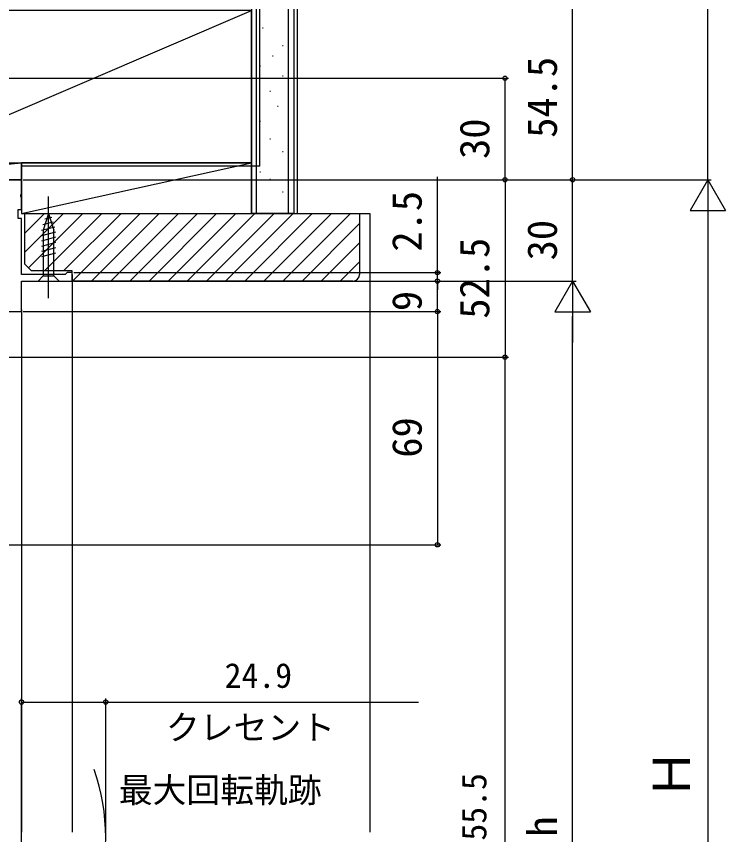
# Model space of a CAD drawing. Units: millimetres, scale not verified. Extents: x -525 to 525, y -783 to 779.
# Drawn here: x -51.5 to 158.3, y 99.1 to 341.1 of the extents above; entities that cross this region are included whole.
import ezdxf
from ezdxf.enums import TextEntityAlignment as Align

# ---------------------------------------------------------------- set-up
doc = ezdxf.new("R2010")
doc.units = ezdxf.units.MM
doc.header["$LTSCALE"] = 4
for name, color, linetype in [('0-2_YKK_11', 7, 'Continuous'), ('0-4_YKK_12', 2, 'Continuous'), ('0-5_YKK_13', 4, 'Continuous'), ('0-7_YKK_D', 6, 'Continuous'), ('0-9_YSS_K', 3, 'Continuous'), ('0-A_YSS_KE', 3, 'Continuous')]:
    doc.layers.add(name, color=color, linetype=linetype)
doc.styles.add('ＭＳ ゴシック', font='')
doc.styles.get('ＭＳ ゴシック').set_extended_font_data('MS Gothic')

msp = doc.modelspace()

# ---------------------------------------------------------------- linework, layer by layer
at = {"layer": '0-2_YKK_11'}
msp.add_lwpolyline([(-54.797, 253.774), (-49.997, 253.774), (-49.997, 262.774), (-34.997, 262.774), (-34.997, 265.274), (-36.497, 265.274), (-36.793, 265.024), (-37.089, 264.774), (-49.997, 264.774), (-49.997, 281.274), (-50.997, 281.274), (-50.997, 283.974), (-49.997, 283.974), (-49.997, 287.449), (-50.185, 287.84), (-50.185, 288.308), (-49.997, 288.698), (-49.997, 292.774), (-99.997, 292.774), (-99.997, 322.774), (-102.497, 322.774), (-102.497, 302.774)], dxfattribs=at)
at = {"layer": '0-4_YKK_12'}
for p, q in [((-34.997, 264.774), (-34.997, 99.774)), ((-49.997, 254.274), (-49.997, 99.774))]:
    msp.add_line(p, q, dxfattribs=at)
msp.add_arc((-85.097, 98.274), 60, 340.52878, 19.47122, dxfattribs=at)
at = {"layer": '0-5_YKK_13'}
for p, q in [((-41.997, 257.774), (-41.997, 287.774)), ((-41.997, 282.774), (-43.547, 277.858)), ((-41.059, 281.627), (-43.109, 281.077)), ((-41.997, 282.774), (-40.447, 277.858)), ((-40.156, 278.763), (-44.097, 277.707)), ((-40.607, 280.195), (-43.643, 279.381)), ((-39.897, 277.279), (-44.097, 276.154)), ((-43.547, 277.858), (-43.547, 264.324)), ((-40.447, 264.324), (-40.447, 277.858)), ((-39.897, 275.726), (-44.097, 274.601)), ((-39.897, 274.173), (-44.097, 273.048)), ((-39.897, 272.621), (-44.097, 271.495)), ((-39.897, 271.068), (-44.097, 269.942)), ((-45.097, 262.774), (-43.547, 264.324)), ((-43.547, 264.324), (-40.447, 264.324)), ((-38.897, 262.774), (-40.447, 264.324)), ((-45.097, 262.774), (-38.897, 262.774))]:
    msp.add_line(p, q, dxfattribs=at)
at = {"layer": '0-7_YKK_D'}
for p, q in [((153.003, 292.774), (153.003, 569.074)), ((113.003, 292.774), (113.003, 347.274)), ((-99.497, 322.774), (94.003, 322.774)), ((93.003, 292.774), (93.003, 322.774)), ((73.003, 265.274), (73.003, 293.601)), ((-49.497, 292.774), (154.003, 292.774)), ((-49.497, 292.774), (94.003, 292.774)), ((-49.497, 292.774), (114.003, 292.774)), ((-49.497, 292.774), (114.003, 292.774)), ((-49.497, 292.774), (154.003, 292.774)), ((-49.497, 292.774), (94.003, 292.774)), ((93.003, 292.774), (93.003, 240.275)), ((113.003, 262.774), (113.003, 292.774)), ((153.003, 292.774), (147.753, 283.68)), ((153.003, 292.774), (158.253, 283.68)), ((153.003, 292.774), (153.003, 274.587)), ((147.753, 283.68), (158.253, 283.68)), ((153.003, 282.274), (153.003, -46.726)), ((-34.497, 265.274), (74.003, 265.274)), ((73.003, 262.774), (73.003, 265.274)), ((-34.497, 262.774), (114.003, 262.774)), ((-34.497, 262.774), (114.003, 262.774)), ((-34.497, 262.774), (74.003, 262.774)), ((-34.497, 262.774), (74.003, 262.774)), ((73.003, 253.774), (73.003, 262.774)), ((73.003, 262.774), (73.003, 260.224)), ((113.003, 262.774), (107.753, 253.68)), ((113.003, 262.774), (118.253, 253.68)), ((113.003, 262.774), (113.003, 244.587)), ((-49.497, 253.774), (74.003, 253.774)), ((-49.497, 253.774), (74.003, 253.774)), ((73.003, 253.774), (73.003, 184.774)), ((107.753, 253.68), (118.253, 253.68)), ((113.003, -46.726), (113.003, 252.274)), ((-229.996, 240.275), (94.003, 240.275)), ((-229.996, 240.275), (94.003, 240.275)), ((93.003, -54.226), (93.003, 240.275)), ((-59.297, 184.774), (74.003, 184.774)), ((-49.997, 57.774), (-49.997, 139.274)), ((-25.097, 99.274), (-25.097, 139.274))]:
    msp.add_line(p, q, dxfattribs=at)
msp.add_lwpolyline([(-49.997, 138.274), (-25.097, 138.274), (67.419, 138.274)], dxfattribs=at)
for centre in [(93.003, 322.774), (93.003, 292.774), (93.003, 292.774), (113.003, 292.774), (113.003, 292.774), (73.003, 265.274), (73.003, 262.774), (73.003, 262.774), (73.003, 253.774), (73.003, 253.774), (93.003, 240.275), (93.003, 240.275), (73.003, 184.774), (-49.997, 138.274), (-25.097, 138.274)]:
    msp.add_circle(centre, 0.637, dxfattribs=at)
at = {"layer": '0-9_YSS_K'}
for p, q in [((19.503, 282.774), (19.503, 652.776)), ((29.003, 282.774), (29.003, 652.776)), ((31.503, 652.776), (31.503, 282.774)), ((-86.997, 297.774), (18.003, 342.774)), ((21.234, 337.641), (21.434, 337.641)), ((27.202, 332.419), (27.402, 332.419)), ((24.218, 329.435), (24.418, 329.435)), ((20.488, 326.451), (20.688, 326.451)), ((27.202, 323.468), (27.402, 323.468)), ((23.472, 318.992), (23.672, 318.992)), ((25.71, 314.516), (25.91, 314.516)), ((20.488, 310.04), (20.688, 310.04)), ((23.472, 304.818), (23.672, 304.818)), ((27.202, 301.088), (27.402, 301.088)), ((-98.997, 297.774), (-49.997, 297.774)), ((-98.997, 292.774), (-49.997, 297.774)), ((-49.997, 292.774), (-49.997, 297.774)), ((-49.997, 282.774), (18.003, 297.774)), ((20.488, 295.104), (20.688, 295.104)), ((23.472, 292.882), (23.672, 292.882)), ((-98.997, 292.774), (-49.997, 292.774)), ((27.202, 289.152), (27.402, 289.152)), ((-48.997, 282.622), (-48.845, 282.774)), ((-48.997, 276.965), (-43.189, 282.774)), ((-48.997, 271.308), (-37.532, 282.774)), ((-47.936, 266.712), (-31.875, 282.774)), ((-43.218, 265.774), (-26.218, 282.774)), ((-37.561, 265.774), (-20.561, 282.774)), ((-34.904, 262.774), (-14.904, 282.774)), ((-29.247, 262.774), (-9.247, 282.774)), ((-23.591, 262.774), (-3.591, 282.774)), ((-17.934, 262.774), (2.066, 282.774)), ((-12.277, 262.774), (7.723, 282.774)), ((-6.62, 262.774), (13.38, 282.774)), ((-0.963, 262.774), (19.037, 282.774)), ((4.694, 262.774), (24.694, 282.774)), ((10.351, 262.774), (30.351, 282.774)), ((16.007, 262.774), (36.007, 282.774)), ((21.664, 262.774), (41.664, 282.774)), ((27.321, 262.774), (47.321, 282.774)), ((32.978, 262.774), (50.003, 279.798)), ((38.635, 262.774), (50.003, 274.142)), ((44.292, 262.774), (50.003, 268.485))]:
    msp.add_line(p, q, dxfattribs=at)
msp.add_lwpolyline([(-49.997, 282.774), (18.003, 282.774), (18.003, 297.774), (-49.997, 297.774)], close=True, dxfattribs=at)
msp.add_lwpolyline([(50.003, 282.774), (53.003, 282.774), (53.003, 99.774)], dxfattribs=at)
at = {"layer": '0-A_YSS_KE'}
for p, q in [((18.003, 652.776), (18.003, 282.774)), ((20.502, 296.774), (20.502, 652.776)), ((20.502, 296.774), (-49.997, 296.774))]:
    msp.add_line(p, q, dxfattribs=at)
for points in [[(30.503, 652.776), (30.503, 282.774), (18.003, 282.774)], [(-48.997, 282.774), (50.003, 282.774), (50.003, 264.774)], [(48.003, 262.774), (-34.997, 262.774), (-34.997, 265.774), (-46.997, 265.774), (-48.997, 267.774), (-48.997, 282.774)]]:
    msp.add_lwpolyline(points, dxfattribs=at)
msp.add_lwpolyline([(18.003, 297.774), (18.003, 342.774), (-86.997, 342.774), (-86.997, 297.774)], close=True, dxfattribs=at)
msp.add_arc((48.003, 264.774), 2, 270.00001, 359.99999, dxfattribs=at)

# ---------------------------------------------------------------- texts
at = {"layer": '0-7_YKK_D', "style": 'ＭＳ ゴシック'}
for s, height, p in [('54.5', 8.798, (111.003, 305.16)), ('30', 8.798, (91.003, 298.91)), ('2.5', 8.798, (71.003, 271.487)), ('30', 8.798, (111.003, 268.91)), ('52.5', 8.798, (91.003, 251.661)), ('9', 8.798, (71.003, 253.91)), ('69', 8.798, (71.003, 210.546)), ('Ｈ', 11, (151.003, 109.421)), ('有効開口＝H－55.5', 7.331, (89.696, 32.314)), ('h', 8.798, (111.003, 98.41))]:
    msp.add_text(s, height=height, rotation=90, dxfattribs=at).set_placement(p, align=Align.BOTTOM_LEFT)
for s, p in [('24.9', (10.078, 140.274)), ('クレセント', (-7.28, 124.91)), ('最大回転軌跡', (-21.229, 106.368))]:
    msp.add_text(s, height=7.331, dxfattribs=at).set_placement(p, align=Align.BOTTOM_LEFT)

doc.saveas('drawing.dxf')
